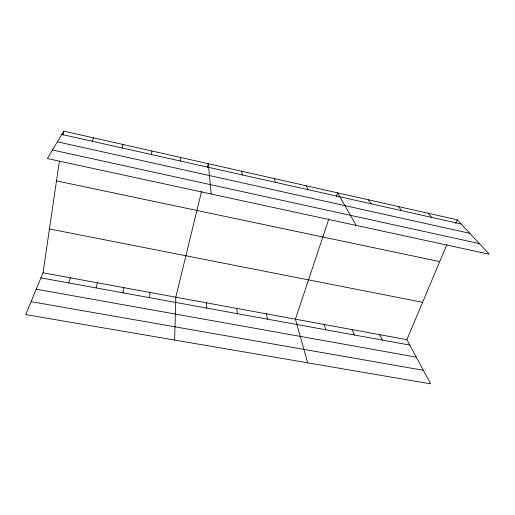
<?xml version="1.0" encoding="UTF-8"?>
<svg xmlns="http://www.w3.org/2000/svg" width="515" height="515" viewBox="0 0 515 515"><rect width="100%" height="100%" fill="white"/><g stroke="black" fill="none" stroke-linecap="round" stroke-linejoin="round"><path stroke-width="0.77" d="M180.269 161.008L180.353 157.41M174.662 340.067L175.808 297.194L201.577 191.284M149.55 297.664L150.058 292.462M446.808 244.696L406.908 339.668L430.643 383.855L25.75 314.594L43.028 272.796L59.386 161.15M63.21 135.091L63.783 131.145L457.262 219.808L489.25 254.217L47.367 158.556L63.783 131.145M151.41 154.532L151.944 151.011M123.027 292.835L123.915 287.66M207.358 167.536L208.292 163.706L211.195 194.02M96.093 287.924L97.367 282.78M122.061 147.953L123.059 144.503M68.727 282.941L70.407 277.83M328.847 218.997L295.436 319.178L307.674 362.824M336.327 196.576L337.576 192.842L356.238 225.422M455.724 223.465L457.262 219.808M92.198 141.252L93.672 137.878M31.1 301.655L423.356 370.291M36.25 289.198L416.294 357.133M40.93 277.875L409.824 345.095M43.028 272.796L406.908 339.668M49.453 228.956L422.603 302.311M56.496 180.887L439.694 261.62M52.491 149.994L479.368 243.589M57.39 141.818L469.835 233.334M61.813 134.441L461.157 223.999M428.177 213.255L431.692 217.394M398.546 206.579L401.661 210.661M368.354 199.775L371.051 203.792M379.761 334.679L382.342 340.087M306.193 185.773L308.009 189.655M352.144 329.6L354.372 334.988M274.205 178.563L275.551 182.374M324.038 324.437L325.911 329.8M241.574 171.205L242.43 174.946M266.332 313.828L267.44 319.146M236.7 308.388L237.409 313.674M206.528 302.839L206.824 308.099"/></g></svg>
